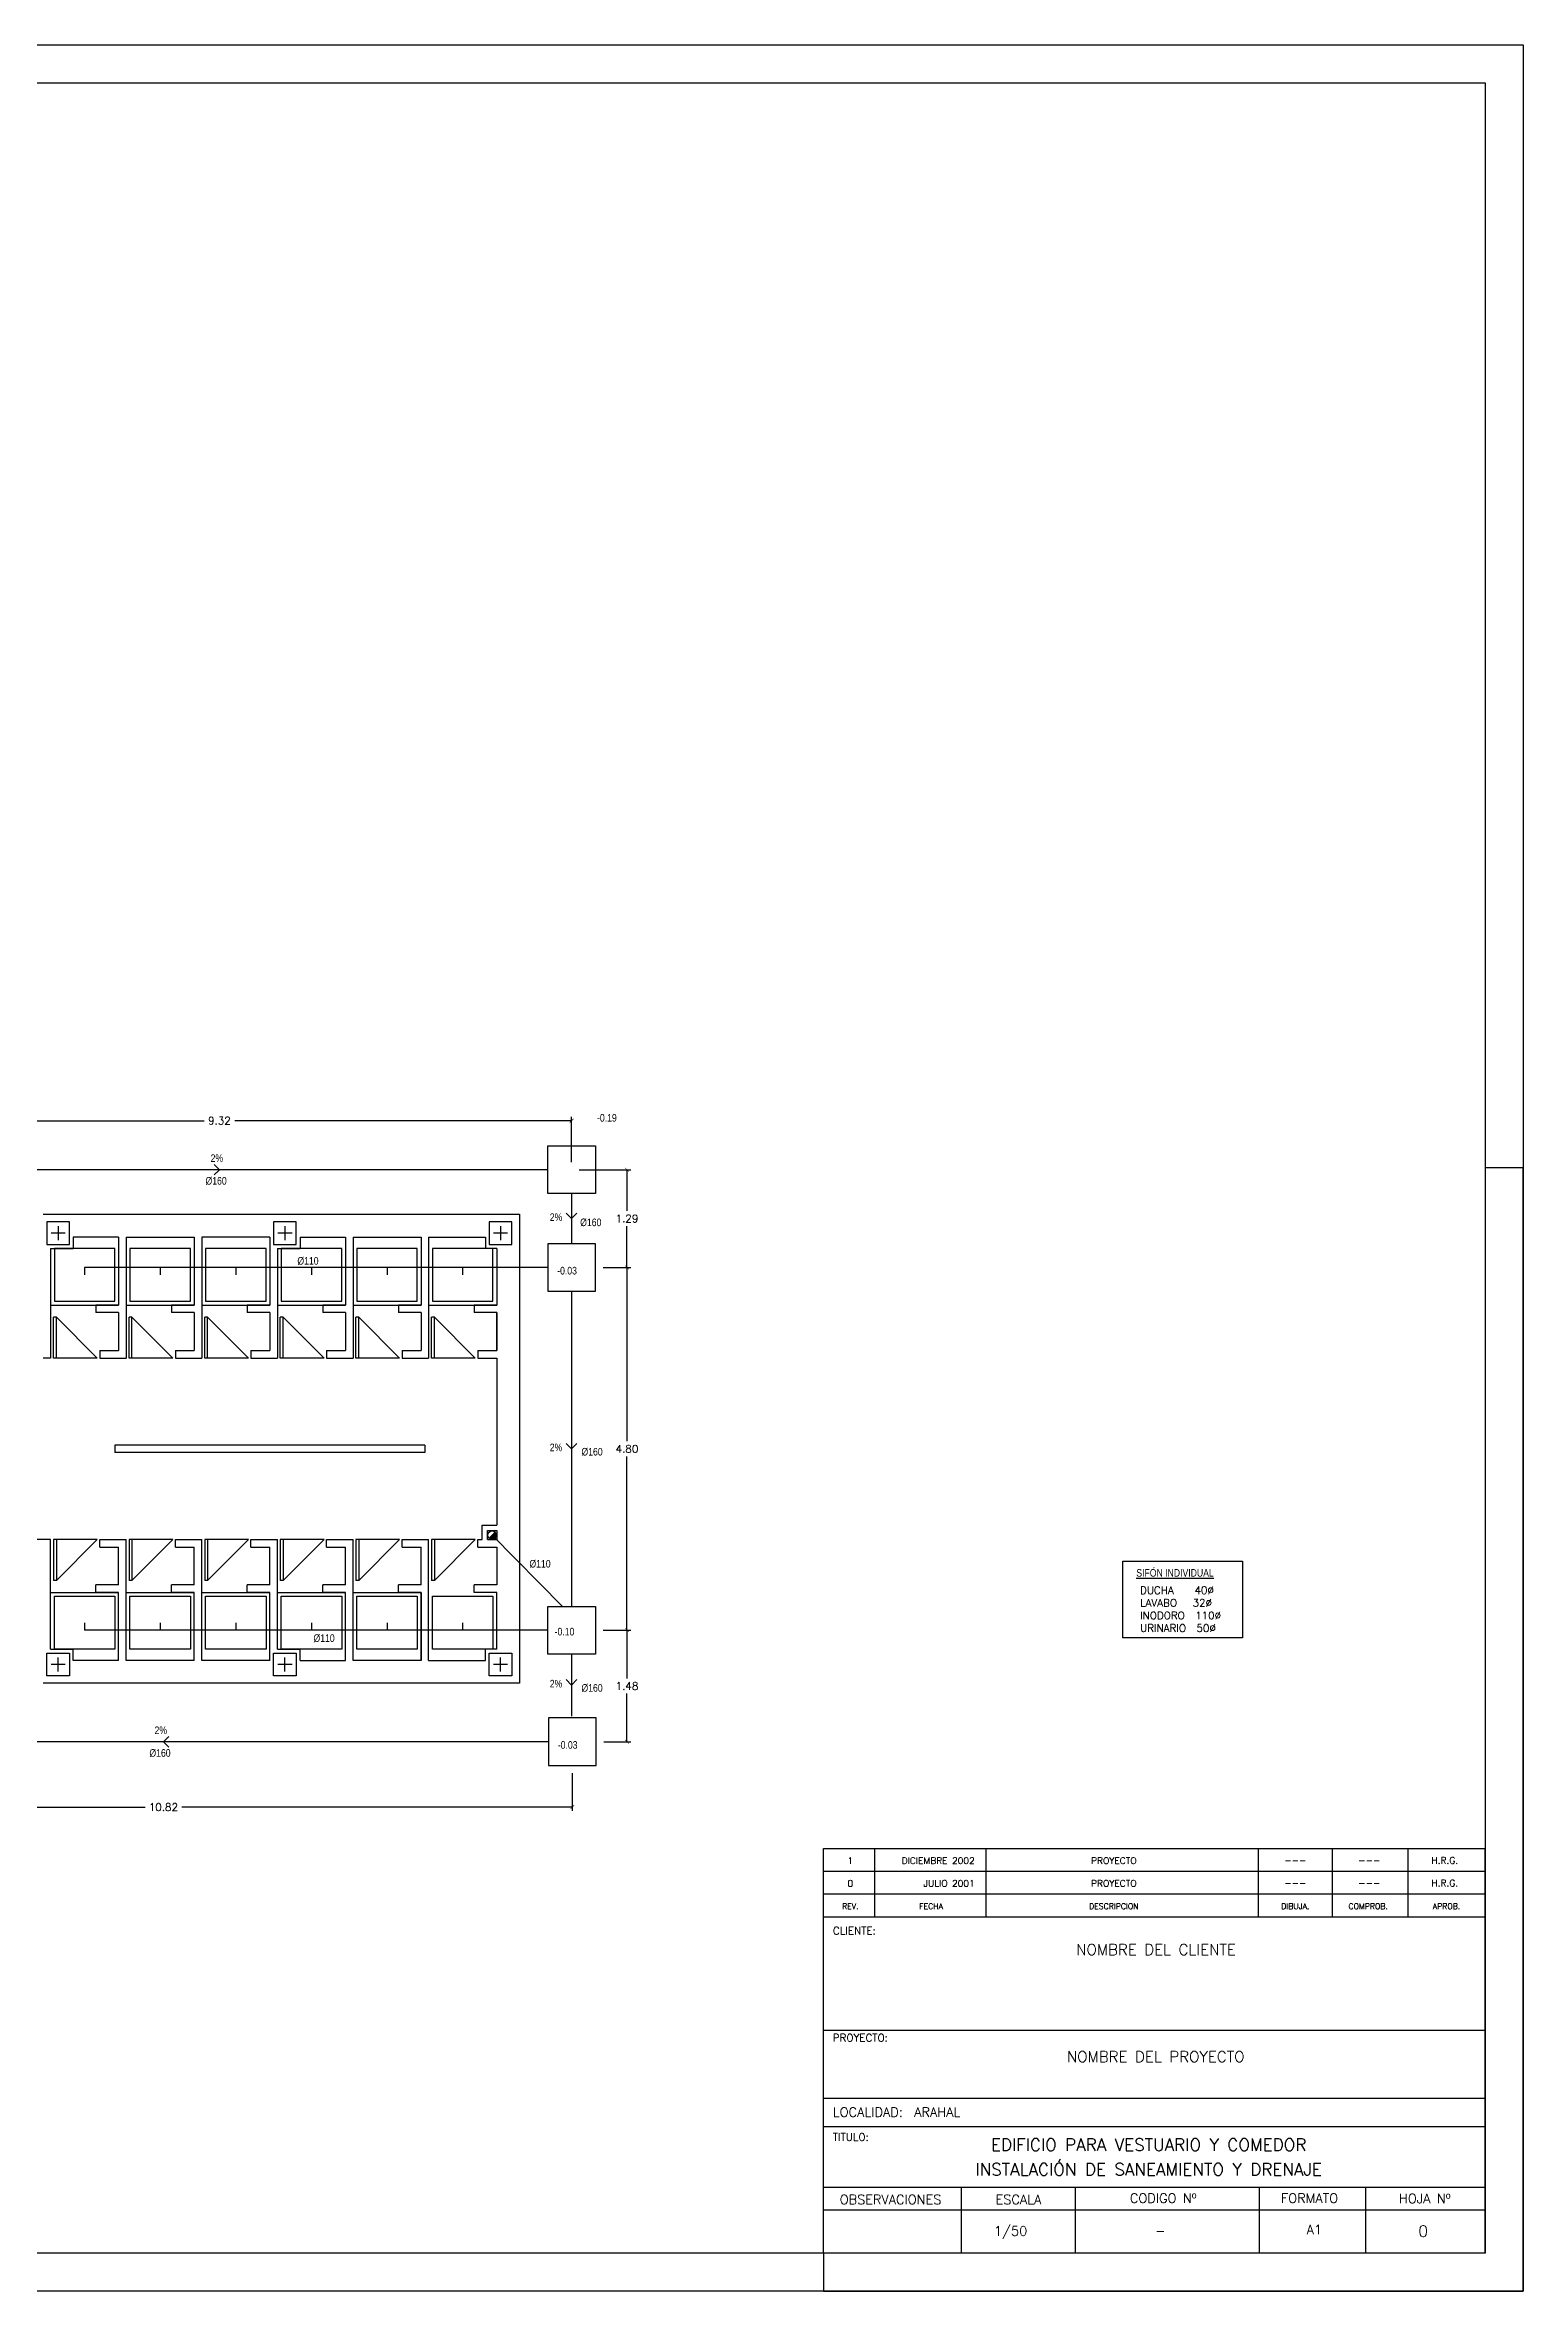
# Model space of a CAD drawing. Header units: millimetres. Extents: x 161.9 to 204, y 196.8 to 226.5.
# Drawn here: x 184.41 to 203.96, y 196.82 to 226.52 of the extents above; entities that cross this region are included whole.
import ezdxf
from ezdxf.enums import TextEntityAlignment as Align

# ---------------------------------------------------------------- set-up
doc = ezdxf.new("R2010")
doc.units = ezdxf.units.MM
doc.header["$MEASUREMENT"] = 0
for name, color, linetype in [('015', 1, 'Continuous'), ('06', 6, 'Continuous'), ('0SANE', 6, 'Continuous'), ('Albañilería', 4, 'Continuous'), ('MUROS', 2, 'Continuous'), ('PILARES', 2, 'Continuous'), ('PUERTAS', 3, 'Continuous'), ('TEXTOS', 7, 'Continuous')]:
    doc.layers.add(name, color=color, linetype=linetype)
doc.styles.add('ROMANS', font='romans', dxfattribs={"height": 6})
doc.styles.add('ROMANT', font='ROMANT.SHX')
doc.styles.get("Standard").update_dxf_attribs({"font": 'romans.shx'})
doc.styles.add('STYLE1', font='')
doc.styles.get('STYLE1').set_extended_font_data('Abadi MT Condensed Light')
doc.dimstyles.new('ANTONIO50', dxfattribs={"dimscale": 0.05, "dimtxt": 2, "dimasz": 1, "dimexe": 1, "dimexo": 2, "dimgap": 1, "dimtad": 0, "dimtih": 1, "dimtoh": 1, "dimzin": 0, "dimdsep": 46, "dimtxsty": 'Standard', "dimblk": 'ARCHTICK', "dimcen": 0.5, "dimclrd": 1, "dimclre": 1, "dimclrt": 7, "dimadec": 0, "dimazin": 0, "dimtfac": 1, "dimtofl": 0, "dimtmove": 0, "dimatfit": 3, "dimldrblk": 'DOTSMALL', "dimfxl": 1, "dimtolj": 1, "dimtzin": 0, "dimarcsym": 0})

# ---------------------------------------------------------------- blocks, each defined once
blk = doc.blocks.new('_ArchTick')
at = {"color": 0, "const_width": 0.15}
blk.add_lwpolyline([(-0.5, -0.5), (0.5, 0.5)], dxfattribs=at)
blk = doc.blocks.new('*D34')
at = {"layer": '0SANE', "color": 1, "linetype": 'Continuous', "lineweight": -2}
for p, q in [((182.061, 211.743), (182.061, 212.341)), ((182.061, 212.291), (186.517, 212.291)), ((191.377, 212.291), (186.922, 212.291)), ((191.377, 211.743), (191.377, 212.341))]:
    blk.add_line(p, q, dxfattribs=at)
at = {"layer": 'Defpoints', "color": 0, "linetype": 'Continuous'}
for p in [(191.377, 212.291), (182.061, 211.643), (191.377, 211.643)]:
    blk.add_point(p, dxfattribs=at)
at = {"layer": '0SANE', "color": 1, "linetype": 'Continuous', "lineweight": -2, "xscale": 0.05, "yscale": 0.05, "zscale": 0.05, "rotation": 180}
blk.add_blockref('_ArchTick', (182.061, 212.291), dxfattribs=at)
at = {"layer": '0SANE', "color": 1, "linetype": 'Continuous', "lineweight": -2, "xscale": 0.05, "yscale": 0.05, "zscale": 0.05}
blk.add_blockref('_ArchTick', (191.377, 212.291), dxfattribs=at)
at = {"layer": '0SANE', "color": 7, "linetype": 'Continuous', "insert": (186.719, 212.291), "char_height": 0.1, "attachment_point": 5}
blk.add_mtext('\\A1;9.32', dxfattribs=at)
blk = doc.blocks.new('_DotSmall')
at = {"layer": 'TEXTOS', "color": 0, "linetype": 'Continuous', "const_width": 0.5}
blk.add_lwpolyline([(-0.0625, 0, 1), (0.0625, 0, 1)], format="xyb", close=True, dxfattribs=at)
blk = doc.blocks.new('*D35')
at = {"layer": '0SANE', "color": 1, "linetype": 'Continuous', "lineweight": -2}
for p, q in [((191.477, 211.643), (192.159, 211.643)), ((192.109, 211.643), (192.109, 211.097)), ((192.109, 210.35), (192.109, 210.897)), ((191.792, 210.35), (192.159, 210.35))]:
    blk.add_line(p, q, dxfattribs=at)
at = {"layer": 'Defpoints', "color": 0, "linetype": 'Continuous'}
for p in [(191.377, 211.643), (191.692, 210.35), (192.109, 210.35)]:
    blk.add_point(p, dxfattribs=at)
at = {"layer": '0SANE', "color": 1, "linetype": 'Continuous', "lineweight": -2, "xscale": 0.05, "yscale": 0.05, "zscale": 0.05}
for p, rotation in [((192.109, 211.643), 90), ((192.109, 210.35), 270)]:
    blk.add_blockref('_ArchTick', p, dxfattribs=dict(at, rotation=rotation))
at = {"layer": '0SANE', "color": 7, "linetype": 'Continuous', "insert": (192.109, 210.997), "char_height": 0.1, "attachment_point": 5}
blk.add_mtext('\\A1;1.29', dxfattribs=at)
blk = doc.blocks.new('*D36')
at = {"layer": '0SANE', "color": 1, "linetype": 'Continuous', "lineweight": -2}
for p, q in [((191.792, 210.35), (192.159, 210.35)), ((192.109, 210.35), (192.109, 208.052)), ((192.109, 205.554), (192.109, 207.852)), ((191.792, 205.554), (192.159, 205.554))]:
    blk.add_line(p, q, dxfattribs=at)
at = {"layer": 'Defpoints', "color": 0, "linetype": 'Continuous'}
for p in [(191.692, 210.35), (191.692, 205.554), (192.109, 205.554)]:
    blk.add_point(p, dxfattribs=at)
at = {"layer": '0SANE', "color": 1, "linetype": 'Continuous', "lineweight": -2, "xscale": 0.05, "yscale": 0.05, "zscale": 0.05}
for p, rotation in [((192.109, 210.35), 90), ((192.109, 205.554), 270)]:
    blk.add_blockref('_ArchTick', p, dxfattribs=dict(at, rotation=rotation))
at = {"layer": '0SANE', "color": 7, "linetype": 'Continuous', "insert": (192.109, 207.952), "char_height": 0.1, "attachment_point": 5}
blk.add_mtext('\\A1;4.80', dxfattribs=at)
blk = doc.blocks.new('*D37')
at = {"layer": '0SANE', "color": 1, "linetype": 'Continuous', "lineweight": -2}
for p, q in [((191.792, 205.554), (192.159, 205.554)), ((192.109, 205.554), (192.109, 204.917)), ((192.109, 204.079), (192.109, 204.717)), ((191.801, 204.079), (192.159, 204.079))]:
    blk.add_line(p, q, dxfattribs=at)
at = {"layer": 'Defpoints', "color": 0, "linetype": 'Continuous'}
for p in [(191.692, 205.554), (191.701, 204.079), (192.109, 204.079)]:
    blk.add_point(p, dxfattribs=at)
at = {"layer": '0SANE', "color": 1, "linetype": 'Continuous', "lineweight": -2, "xscale": 0.05, "yscale": 0.05, "zscale": 0.05}
for p, rotation in [((192.109, 205.554), 90), ((192.109, 204.079), 270)]:
    blk.add_blockref('_ArchTick', p, dxfattribs=dict(at, rotation=rotation))
at = {"layer": '0SANE', "color": 7, "linetype": 'Continuous', "insert": (192.109, 204.817), "char_height": 0.1, "attachment_point": 5}
blk.add_mtext('\\A1;1.48', dxfattribs=at)
blk = doc.blocks.new('*D38')
at = {"layer": '0SANE', "color": 1, "linetype": 'Continuous', "lineweight": -2}
for p, q in [((180.569, 203.664), (180.569, 203.165)), ((191.386, 203.664), (191.386, 203.165)), ((180.569, 203.215), (185.735, 203.215)), ((191.386, 203.215), (186.22, 203.215))]:
    blk.add_line(p, q, dxfattribs=at)
at = {"layer": 'Defpoints', "color": 0, "linetype": 'Continuous'}
for p in [(180.569, 203.764), (191.386, 203.764), (180.569, 203.215)]:
    blk.add_point(p, dxfattribs=at)
at = {"layer": '0SANE', "color": 1, "linetype": 'Continuous', "lineweight": -2, "xscale": 0.05, "yscale": 0.05, "zscale": 0.05, "rotation": 180}
blk.add_blockref('_ArchTick', (180.569, 203.215), dxfattribs=at)
at = {"layer": '0SANE', "color": 1, "linetype": 'Continuous', "lineweight": -2, "xscale": 0.05, "yscale": 0.05, "zscale": 0.05}
blk.add_blockref('_ArchTick', (191.386, 203.215), dxfattribs=at)
at = {"layer": '0SANE', "color": 7, "linetype": 'Continuous', "insert": (185.978, 203.215), "char_height": 0.1, "attachment_point": 5}
blk.add_mtext('\\A1;10.82', dxfattribs=at)
blk = doc.blocks.new('A1H')
at = {"layer": '015'}
blk.add_lwpolyline([(-831, -10), (-831, 584), (10, 584), (10, -10)], close=True, dxfattribs=at)
for points in [[(10, -10), (10, 287), (0, 287)], [(-175, 0), (-175, -10), (10, -10)]]:
    blk.add_lwpolyline(points, dxfattribs=at)
at = {"layer": '06'}
blk.add_lwpolyline([(-806, 0), (-806, 574), (0, 574), (0, 0)], close=True, dxfattribs=at)
blk = doc.blocks.new('A$C7497160C')
at = {"linetype": 'Continuous'}
for p, q in [((0.7, 0.05), (0, 0.75)), ((0, 0.75), (0, 0.05)), ((0, 0.05), (0, 0)), ((0, 0.05), (0.7, 0.05)), ((0.7, 0.05), (0.7, 0)), ((0, 0), (0.7, 0))]:
    blk.add_line(p, q, dxfattribs=at)
blk = doc.blocks.new('A$C64186889')
at = {"layer": 'PILARES', "linetype": 'Continuous', "ltscale": 0.07}
for p, q in [((0.243, 0.15), (0.057, 0.15)), ((0.15, 0.243), (0.15, 0.057))]:
    blk.add_line(p, q, dxfattribs=at)
blk.add_lwpolyline([(0, 0), (0.3, 0), (0.3, 0.3), (0, 0.3)], close=True, dxfattribs=at)

msp = doc.modelspace()

# ---------------------------------------------------------------- hatches: boundary and pattern name
at = {"layer": 'Albañilería'}
msp.add_hatch(color=256, dxfattribs=at).paths.add_polyline_path([(190.287, 206.773, 0.668179), (190.381, 206.812, 0.198912), (190.365, 206.851)])

# ---------------------------------------------------------------- linework, layer by layer
at = {"color": 6}
for p, q in [((194.71, 201.766), (194.71, 202.666)), ((194.71, 202.666), (203.46, 202.666)), ((203.46, 201.766), (203.46, 202.666)), ((194.71, 202.366), (203.46, 202.366)), ((194.71, 202.066), (203.46, 202.066)), ((194.71, 201.766), (203.46, 201.766)), ((194.71, 201.766), (203.46, 201.766)), ((194.71, 197.316), (194.71, 201.766)), ((203.46, 197.316), (203.46, 201.766)), ((194.71, 200.266), (203.46, 200.266)), ((194.71, 199.366), (203.46, 199.366)), ((194.71, 198.991), (203.46, 198.991)), ((194.71, 198.191), (203.46, 198.191)), ((203.46, 197.316), (194.71, 197.316))]:
    msp.add_line(p, q, dxfattribs=at)
at = {"color": 7}
for p, q in [((195.389, 201.766), (195.389, 202.666)), ((196.86, 201.766), (196.86, 202.666)), ((200.463, 201.766), (200.463, 202.666)), ((201.441, 201.766), (201.441, 202.666)), ((202.44, 201.766), (202.44, 202.666)), ((196.534, 197.316), (196.534, 198.191)), ((198.04, 197.316), (198.04, 198.191)), ((200.476, 197.316), (200.476, 198.191)), ((201.879, 197.316), (201.879, 198.192)), ((194.71, 197.891), (203.46, 197.891))]:
    msp.add_line(p, q, dxfattribs=at)
at = {"layer": '0SANE', "linetype": 'Continuous', "ltscale": 0.07}
for p, q in [((191.062, 211.643), (182.376, 211.643)), ((191.377, 211.328), (191.377, 210.665)), ((191.062, 210.35), (184.936, 210.35)), ((184.936, 210.35), (184.936, 210.253)), ((185.936, 210.35), (185.936, 210.253)), ((186.936, 210.35), (186.936, 210.253)), ((187.936, 210.35), (187.936, 210.253)), ((188.936, 210.35), (188.936, 210.253)), ((189.936, 210.35), (189.936, 210.253)), ((191.377, 210.035), (191.377, 205.869)), ((184.936, 205.652), (184.936, 205.554)), ((191.062, 205.554), (184.936, 205.554)), ((185.936, 205.652), (185.936, 205.554)), ((186.936, 205.652), (186.936, 205.554)), ((187.936, 205.652), (187.936, 205.554)), ((188.936, 205.652), (188.936, 205.554)), ((189.936, 205.652), (189.936, 205.554)), ((191.377, 205.239), (191.377, 204.419)), ((191.071, 204.079), (180.884, 204.079))]:
    msp.add_line(p, q, dxfattribs=at)
at = {"layer": '0SANE'}
msp.add_line((190.326, 206.812), (191.255, 205.869), dxfattribs=at)
at = {"layer": '0SANE', "color": 7, "linetype": 'Continuous', "ltscale": 0.07}
for points in [[(191.062, 211.958), (191.692, 211.958), (191.692, 211.328), (191.062, 211.328)], [(191.062, 210.035), (191.692, 210.035), (191.692, 210.665), (191.062, 210.665)], [(191.062, 205.869), (191.692, 205.869), (191.692, 205.239), (191.062, 205.239)], [(191.071, 203.764), (191.701, 203.764), (191.701, 204.394), (191.071, 204.394)]]:
    msp.add_lwpolyline(points, close=True, dxfattribs=at)
for points in [[(186.648, 211.714), (186.719, 211.643), (186.648, 211.573)], [(191.448, 211.068), (191.377, 210.997), (191.307, 211.068)], [(191.448, 208.023), (191.377, 207.952), (191.307, 208.023)], [(191.448, 204.9), (191.377, 204.829), (191.307, 204.9)], [(186.048, 204.008), (185.978, 204.079), (186.048, 204.149)]]:
    msp.add_lwpolyline(points, dxfattribs=at)
at = {"layer": '0SANE', "color": 3, "linetype": 'Continuous', "ltscale": 0.07}
msp.add_lwpolyline([(198.666, 206.465), (200.251, 206.465), (200.251, 205.455), (198.666, 205.455)], close=True, dxfattribs=at)
at = {"layer": 'Albañilería'}
msp.add_line((190.287, 206.773), (190.365, 206.851), dxfattribs=at)
msp.add_circle((190.326, 206.812), 0.055, dxfattribs=at)
at = {"layer": 'MUROS'}
for p, q in [((184.386, 211.053), (190.686, 211.053)), ((190.686, 211.053), (190.686, 204.852)), ((184.486, 210.603), (184.486, 209.153)), ((184.486, 210.603), (184.786, 210.603)), ((184.786, 210.753), (184.786, 210.603)), ((185.386, 210.753), (185.386, 209.853)), ((185.486, 210.753), (185.486, 209.153)), ((185.486, 210.753), (186.386, 210.753)), ((186.386, 210.753), (186.386, 209.853)), ((186.486, 210.753), (186.486, 209.153)), ((187.386, 210.753), (187.386, 209.853)), ((187.486, 210.603), (187.486, 209.153)), ((187.486, 210.603), (187.786, 210.603)), ((187.786, 210.753), (188.386, 210.753)), ((187.786, 210.753), (187.786, 210.603)), ((188.386, 210.753), (188.386, 209.853)), ((188.486, 210.753), (189.386, 210.753)), ((189.386, 210.753), (189.386, 209.853)), ((189.486, 210.753), (189.486, 209.153)), ((189.486, 210.753), (190.236, 210.753)), ((190.386, 210.603), (190.386, 209.853)), ((185.086, 209.853), (185.086, 209.753)), ((185.386, 209.853), (185.086, 209.853)), ((185.386, 209.753), (185.086, 209.753)), ((185.386, 209.753), (185.386, 209.253)), ((186.086, 209.853), (186.086, 209.753)), ((186.386, 209.853), (186.086, 209.853)), ((186.386, 209.753), (186.086, 209.753)), ((186.386, 209.753), (186.386, 209.253)), ((187.086, 209.853), (187.086, 209.753)), ((187.386, 209.853), (187.086, 209.853)), ((187.386, 209.753), (187.086, 209.753)), ((187.386, 209.753), (187.386, 209.253)), ((188.086, 209.853), (188.086, 209.753)), ((188.386, 209.853), (188.086, 209.853)), ((188.386, 209.753), (188.086, 209.753)), ((188.386, 209.753), (188.386, 209.253)), ((189.086, 209.853), (189.086, 209.753)), ((189.386, 209.853), (189.086, 209.853)), ((189.386, 209.753), (189.086, 209.753)), ((189.386, 209.753), (189.386, 209.253)), ((190.086, 209.853), (190.086, 209.753)), ((190.386, 209.853), (190.086, 209.853)), ((190.386, 209.753), (190.086, 209.753)), ((190.386, 209.253), (190.386, 209.753)), ((190.386, 209.753), (190.386, 209.253)), ((184.486, 209.153), (184.386, 209.153)), ((185.136, 209.253), (185.136, 209.153)), ((185.136, 209.253), (185.386, 209.253)), ((185.136, 209.153), (185.486, 209.153)), ((186.136, 209.253), (186.136, 209.153)), ((186.136, 209.253), (186.386, 209.253)), ((186.136, 209.153), (186.486, 209.153)), ((187.136, 209.253), (187.136, 209.153)), ((187.136, 209.253), (187.386, 209.253)), ((187.136, 209.153), (187.486, 209.153)), ((188.136, 209.253), (188.136, 209.153)), ((188.136, 209.253), (188.386, 209.253)), ((188.136, 209.153), (188.486, 209.153)), ((189.136, 209.253), (189.136, 209.153)), ((189.136, 209.253), (189.386, 209.253)), ((189.136, 209.153), (189.486, 209.153)), ((190.136, 209.253), (190.136, 209.153)), ((190.136, 209.253), (190.386, 209.253)), ((190.136, 209.153), (190.386, 209.153)), ((190.386, 209.153), (190.386, 206.942)), ((189.436, 208.002), (185.336, 208.002)), ((185.336, 208.002), (185.336, 207.902)), ((189.436, 207.902), (185.336, 207.902)), ((189.436, 208.002), (189.436, 207.902)), ((184.486, 206.752), (184.136, 206.752)), ((184.486, 205.302), (184.486, 206.752)), ((185.136, 206.652), (185.136, 206.752)), ((185.136, 206.752), (185.486, 206.752)), ((185.486, 205.152), (185.486, 206.752)), ((186.136, 206.652), (186.136, 206.752)), ((186.136, 206.752), (186.486, 206.752)), ((186.486, 205.152), (186.486, 206.752)), ((187.136, 206.652), (187.136, 206.752)), ((187.136, 206.752), (187.486, 206.752)), ((187.486, 205.302), (187.486, 206.752)), ((188.136, 206.652), (188.136, 206.752)), ((188.136, 206.752), (188.486, 206.752)), ((189.136, 206.652), (189.136, 206.752)), ((189.136, 206.752), (189.486, 206.752)), ((189.486, 205.152), (189.486, 206.752)), ((190.136, 206.652), (190.136, 206.752)), ((190.136, 206.752), (190.196, 206.752)), ((190.266, 206.752), (190.386, 206.752)), ((190.386, 206.872), (190.386, 206.752)), ((185.136, 206.652), (185.386, 206.652)), ((185.386, 206.152), (185.386, 206.652)), ((186.136, 206.652), (186.386, 206.652)), ((186.386, 206.152), (186.386, 206.652)), ((187.136, 206.652), (187.386, 206.652)), ((187.386, 206.152), (187.386, 206.652)), ((188.136, 206.652), (188.386, 206.652)), ((188.386, 206.152), (188.386, 206.652)), ((189.136, 206.652), (189.386, 206.652)), ((189.386, 206.152), (189.386, 206.652)), ((190.136, 206.652), (190.386, 206.652)), ((190.386, 206.652), (190.386, 206.152)), ((185.086, 206.052), (185.086, 206.152)), ((185.386, 206.152), (185.086, 206.152)), ((186.086, 206.052), (186.086, 206.152)), ((186.386, 206.152), (186.086, 206.152)), ((187.086, 206.052), (187.086, 206.152)), ((187.386, 206.152), (187.086, 206.152)), ((188.086, 206.052), (188.086, 206.152)), ((188.386, 206.152), (188.086, 206.152)), ((189.086, 206.052), (189.086, 206.152)), ((189.386, 206.152), (189.086, 206.152)), ((190.086, 206.052), (190.086, 206.152)), ((190.386, 206.152), (190.086, 206.152)), ((185.386, 206.052), (185.086, 206.052)), ((185.386, 205.152), (185.386, 206.052)), ((186.386, 206.052), (186.086, 206.052)), ((186.386, 205.152), (186.386, 206.052)), ((187.386, 206.052), (187.086, 206.052)), ((187.386, 205.152), (187.386, 206.052)), ((188.386, 206.052), (188.086, 206.052)), ((188.386, 205.152), (188.386, 206.052)), ((189.386, 206.052), (189.086, 206.052)), ((189.386, 205.152), (189.386, 206.052)), ((190.386, 206.052), (190.086, 206.052)), ((190.386, 205.302), (190.386, 206.052)), ((184.486, 205.302), (184.786, 205.302)), ((184.786, 205.152), (184.786, 205.302)), ((187.486, 205.302), (187.786, 205.302)), ((187.786, 205.152), (187.786, 205.302)), ((186.386, 205.152), (185.486, 205.152)), ((187.786, 205.152), (188.386, 205.152)), ((189.386, 205.152), (188.486, 205.152)), ((189.486, 205.152), (190.236, 205.152)), ((190.686, 204.852), (184.386, 204.852))]:
    msp.add_line(p, q, dxfattribs=at)
at = {"layer": 'MUROS', "linetype": 'Continuous', "ltscale": 0.07}
for p, q in [((185.386, 210.753), (184.786, 210.753)), ((187.386, 210.753), (186.486, 210.753)), ((188.486, 210.753), (188.486, 209.153)), ((190.236, 210.753), (190.236, 210.603)), ((190.386, 210.603), (190.236, 210.603)), ((188.486, 205.152), (188.486, 206.752)), ((190.386, 205.302), (190.236, 205.302)), ((190.236, 205.152), (190.236, 205.302)), ((185.386, 205.152), (184.786, 205.152)), ((187.386, 205.152), (186.486, 205.152))]:
    msp.add_line(p, q, dxfattribs=at)
for points in [[(190.196, 206.752), (190.196, 206.942), (190.386, 206.942)], [(190.266, 206.752), (190.266, 206.872), (190.386, 206.872)]]:
    msp.add_lwpolyline(points, dxfattribs=at)
at = {"layer": 'PUERTAS'}
for p, q in [((185.336, 210.603), (184.536, 210.603)), ((184.536, 210.603), (184.536, 209.903)), ((185.336, 209.903), (185.336, 210.603)), ((186.336, 210.603), (185.536, 210.603)), ((185.536, 210.603), (185.536, 209.903)), ((186.336, 209.903), (186.336, 210.603)), ((187.336, 210.603), (186.536, 210.603)), ((186.536, 210.603), (186.536, 209.903)), ((187.336, 209.903), (187.336, 210.603)), ((188.336, 210.603), (187.536, 210.603)), ((187.536, 210.603), (187.536, 209.903)), ((188.336, 209.903), (188.336, 210.603)), ((189.336, 210.603), (188.536, 210.603)), ((188.536, 210.603), (188.536, 209.903)), ((189.336, 209.903), (189.336, 210.603)), ((190.336, 210.603), (189.536, 210.603)), ((189.536, 210.603), (189.536, 209.903)), ((190.336, 209.903), (190.336, 210.603)), ((184.486, 209.853), (185.386, 209.853)), ((184.536, 209.903), (185.336, 209.903)), ((185.486, 209.853), (186.386, 209.853)), ((185.536, 209.903), (186.336, 209.903)), ((186.486, 209.853), (187.386, 209.853)), ((186.536, 209.903), (187.336, 209.903)), ((187.486, 209.853), (188.386, 209.853)), ((187.536, 209.903), (188.336, 209.903)), ((188.486, 209.853), (189.386, 209.853)), ((188.536, 209.903), (189.336, 209.903)), ((189.486, 209.853), (190.386, 209.853)), ((189.536, 209.903), (190.336, 209.903)), ((184.486, 206.052), (185.386, 206.052)), ((184.536, 206.002), (185.336, 206.002)), ((184.536, 205.302), (184.536, 206.002)), ((185.336, 206.002), (185.336, 205.302)), ((185.486, 206.052), (186.386, 206.052)), ((185.536, 206.002), (186.336, 206.002)), ((185.536, 205.302), (185.536, 206.002)), ((186.336, 206.002), (186.336, 205.302)), ((186.486, 206.052), (187.386, 206.052)), ((186.536, 206.002), (187.336, 206.002)), ((186.536, 205.302), (186.536, 206.002)), ((187.336, 206.002), (187.336, 205.302)), ((187.486, 206.052), (188.386, 206.052)), ((187.536, 206.002), (188.336, 206.002)), ((187.536, 205.302), (187.536, 206.002)), ((188.336, 206.002), (188.336, 205.302)), ((188.536, 206.002), (189.336, 206.002)), ((188.536, 205.302), (188.536, 206.002)), ((189.336, 206.002), (189.336, 205.302)), ((189.536, 206.002), (190.336, 206.002)), ((189.536, 205.302), (189.536, 206.002)), ((190.336, 206.002), (190.336, 205.302)), ((185.336, 205.302), (184.536, 205.302)), ((186.336, 205.302), (185.536, 205.302)), ((187.336, 205.302), (186.536, 205.302)), ((188.336, 205.302), (187.536, 205.302)), ((189.336, 205.302), (188.536, 205.302)), ((190.336, 205.302), (189.536, 205.302))]:
    msp.add_line(p, q, dxfattribs=at)
msp.add_lwpolyline([(188.486, 206.052), (189.386, 206.052), (189.386, 205.152), (188.486, 205.152)], close=True, dxfattribs=at)

# ---------------------------------------------------------------- block references
at = {"layer": 'PILARES', "linetype": 'Continuous', "ltscale": 0.07}
for p in [(184.436, 210.653), (187.436, 210.653), (190.286, 210.653)]:
    msp.add_blockref('A$C64186889', p, dxfattribs=at)
at = {"layer": 'PILARES', "linetype": 'Continuous', "ltscale": 0.07, "xscale": -1, "rotation": 180}
for p in [(184.436, 205.252), (187.436, 205.252), (190.286, 205.252)]:
    msp.add_blockref('A$C64186889', p, dxfattribs=at)
at = {"layer": 'PUERTAS', "yscale": 0.7714313149776899, "zscale": 0.7714313149777108, "rotation": 270}
for p, xscale in [((184.524, 209.153), -0.7714313149776899), ((185.524, 209.153), -0.7714313149776899), ((186.524, 209.153), -0.7714313149776899), ((187.524, 209.153), -0.7714313149776899), ((188.524, 209.153), -0.7714313149776899), ((189.524, 209.153), -0.7714313149776899), ((184.524, 206.752), 0.7714313149776899), ((185.524, 206.752), 0.7714313149776899), ((186.524, 206.752), 0.7714313149776899), ((187.524, 206.752), 0.7714313149776899), ((188.524, 206.752), 0.7714313149776899), ((189.524, 206.752), 0.7714313149776899)]:
    msp.add_blockref('A$C7497160C', p, dxfattribs=dict(at, xscale=xscale))
at = {"layer": 'TEXTOS', "linetype": 'Continuous', "ltscale": 0.07, "xscale": 0.04999999999995453, "yscale": 0.04999999999995453, "zscale": 0.05}
msp.add_blockref('A1H', (203.46, 197.316), dxfattribs=at)

# ---------------------------------------------------------------- texts
at = {"color": 7, "style": 'ROMANS'}
for s, height, p in [('H.R.G.', 0.0875, (202.925, 202.467)), ('1', 0.0875, (195.063, 202.463)), ('PROYECTO', 0.0875, (198.548, 202.463)), ('---', 0.0875, (200.948, 202.467)), ('---', 0.0875, (201.926, 202.467)), ('0', 0.0875, (195.063, 202.163)), ('PROYECTO', 0.0875, (198.548, 202.163)), ('---', 0.0875, (200.948, 202.167)), ('---', 0.0875, (201.926, 202.167)), ('H.R.G.', 0.0875, (202.925, 202.167)), ('REV.', 0.075, (195.063, 201.867)), ('FECHA', 0.075, (196.131, 201.867)), ('DESCRIPCION', 0.075, (198.548, 201.867)), ('DIBUJA.', 0.075, (200.948, 201.867)), ('COMPROB.', 0.075, (201.912, 201.867)), ('APROB.', 0.075, (202.948, 201.867)), ('CODIGO Nº', 0.125, (199.2, 197.981)), ('FORMATO', 0.125, (201.136, 197.981)), ('HOJA Nº', 0.125, (202.659, 197.977)), ('OBSERVACIONES', 0.125, (195.595, 197.964)), ('ESCALA', 0.125, (197.287, 197.964))]:
    msp.add_text(s, height=height, dxfattribs=at).set_placement(p, align=Align.CENTER)
for s, p in [('DICIEMBRE 2002', (196.709, 202.463)), ('JULIO 2001', (196.709, 202.163))]:
    msp.add_text(s, height=0.0875, dxfattribs=at).set_placement(p, align=Align.RIGHT)
for s, height, p in [('CLIENTE:', 0.1, (194.834, 201.53)), ('PROYECTO:', 0.1, (194.831, 200.115)), ('LOCALIDAD:', 0.125, (194.831, 199.12)), ('TITULO:', 0.1, (194.831, 198.802))]:
    msp.add_text(s, height=height, dxfattribs=at).set_placement(p)
at = {"color": 2, "style": 'ROMANT'}
for s, p in [('NOMBRE DEL CLIENTE', (199.106, 201.258)), ('NOMBRE DEL PROYECTO', (199.102, 199.843))]:
    msp.add_text(s, height=0.145, dxfattribs=at).set_placement(p, align=Align.CENTER)
at = {"style": 'ROMANS'}
for s, height, p in [('ARAHAL', 0.125, (195.907, 199.12)), ('A1', 0.125, (201.098, 197.566)), ('0', 0.15, (202.575, 197.533))]:
    msp.add_text(s, height=height, dxfattribs=at).set_placement(p)
for s, height, p in [('EDIFICIO PARA VESTUARIO Y COMEDOR', 0.1625, (199.008, 198.669)), ('INSTALACIÓN DE SANEAMIENTO Y DRENAJE', 0.1625, (199.008, 198.343)), ('1/50', 0.125, (197.183, 197.548)), ('-', 0.125, (199.163, 197.55))]:
    msp.add_text(s, height=height, dxfattribs=at).set_placement(p, align=Align.CENTER)
at = {"layer": '0SANE', "color": 7, "linetype": 'Continuous', "ltscale": 0.07, "style": 'STYLE1'}
for s, p in [('-0.19', (191.713, 212.279)), ('2%', (186.603, 211.746)), ('%%c160', (186.535, 211.446)), ('2%', (191.088, 210.965)), ('%%c160', (191.49, 210.897)), ('%%c110', (187.75, 210.388)), ('-0.03', (191.186, 210.258)), ('2%', (191.088, 207.921)), ('%%c160', (191.507, 207.864)), ('%%c110', (190.819, 206.383)), ('%%USIFÓN INDIVIDUAL', (198.845, 206.262)), ('-0.10', (191.152, 205.485)), ('%%c110', (187.963, 205.399)), ('2%', (191.088, 204.797)), ('%%c160', (191.507, 204.741)), ('2%', (185.861, 204.181)), ('-0.03', (191.194, 203.987)), ('%%c160', (185.793, 203.881))]:
    msp.add_text(s, height=0.1, dxfattribs=at).set_placement(p)
at = {"layer": '0SANE', "color": 7, "linetype": 'Continuous', "ltscale": 0.07, "insert": (198.895, 206.132), "char_height": 0.1, "attachment_point": 1}
msp.add_mtext('DUCHA    40%%C\\PLAVABO   32%%C\\PINODORO  110%%C\\PURINARIO  50%%C', dxfattribs=at)

# ---------------------------------------------------------------- dimensions: what is measured, and where the dimension line sits
at = {"layer": '0SANE', "linetype": 'Continuous', "ltscale": 0.07}
for base, p1, p2, picture, middle in [((191.377, 212.291), (182.061, 211.643), (191.377, 211.643), '*D34', (186.719, 212.291)), ((180.569, 203.215), (191.386, 203.764), (180.569, 203.764), '*D38', (185.978, 203.215))]:
    dim = msp.add_linear_dim(base=base, p1=p1, p2=p2, dimstyle='ANTONIO50', dxfattribs=at)
    dim.commit()
    dim.dimension.update_dxf_attribs({"geometry": picture, "text_midpoint": middle})
for base, p1, p2, picture, middle in [((192.109, 210.35), (191.377, 211.643), (191.692, 210.35), '*D35', (192.109, 210.997)), ((192.109, 205.554), (191.692, 210.35), (191.692, 205.554), '*D36', (192.109, 207.952)), ((192.1091, 204.0787), (191.6924, 205.5544), (191.7005, 204.0787), '*D37', (192.1091, 204.8166))]:
    dim = msp.add_linear_dim(base=base, p1=p1, p2=p2, angle=90, dimstyle='ANTONIO50', dxfattribs=at)
    dim.commit()
    dim.dimension.update_dxf_attribs({"geometry": picture, "text_midpoint": middle})

doc.saveas('drawing.dxf')
